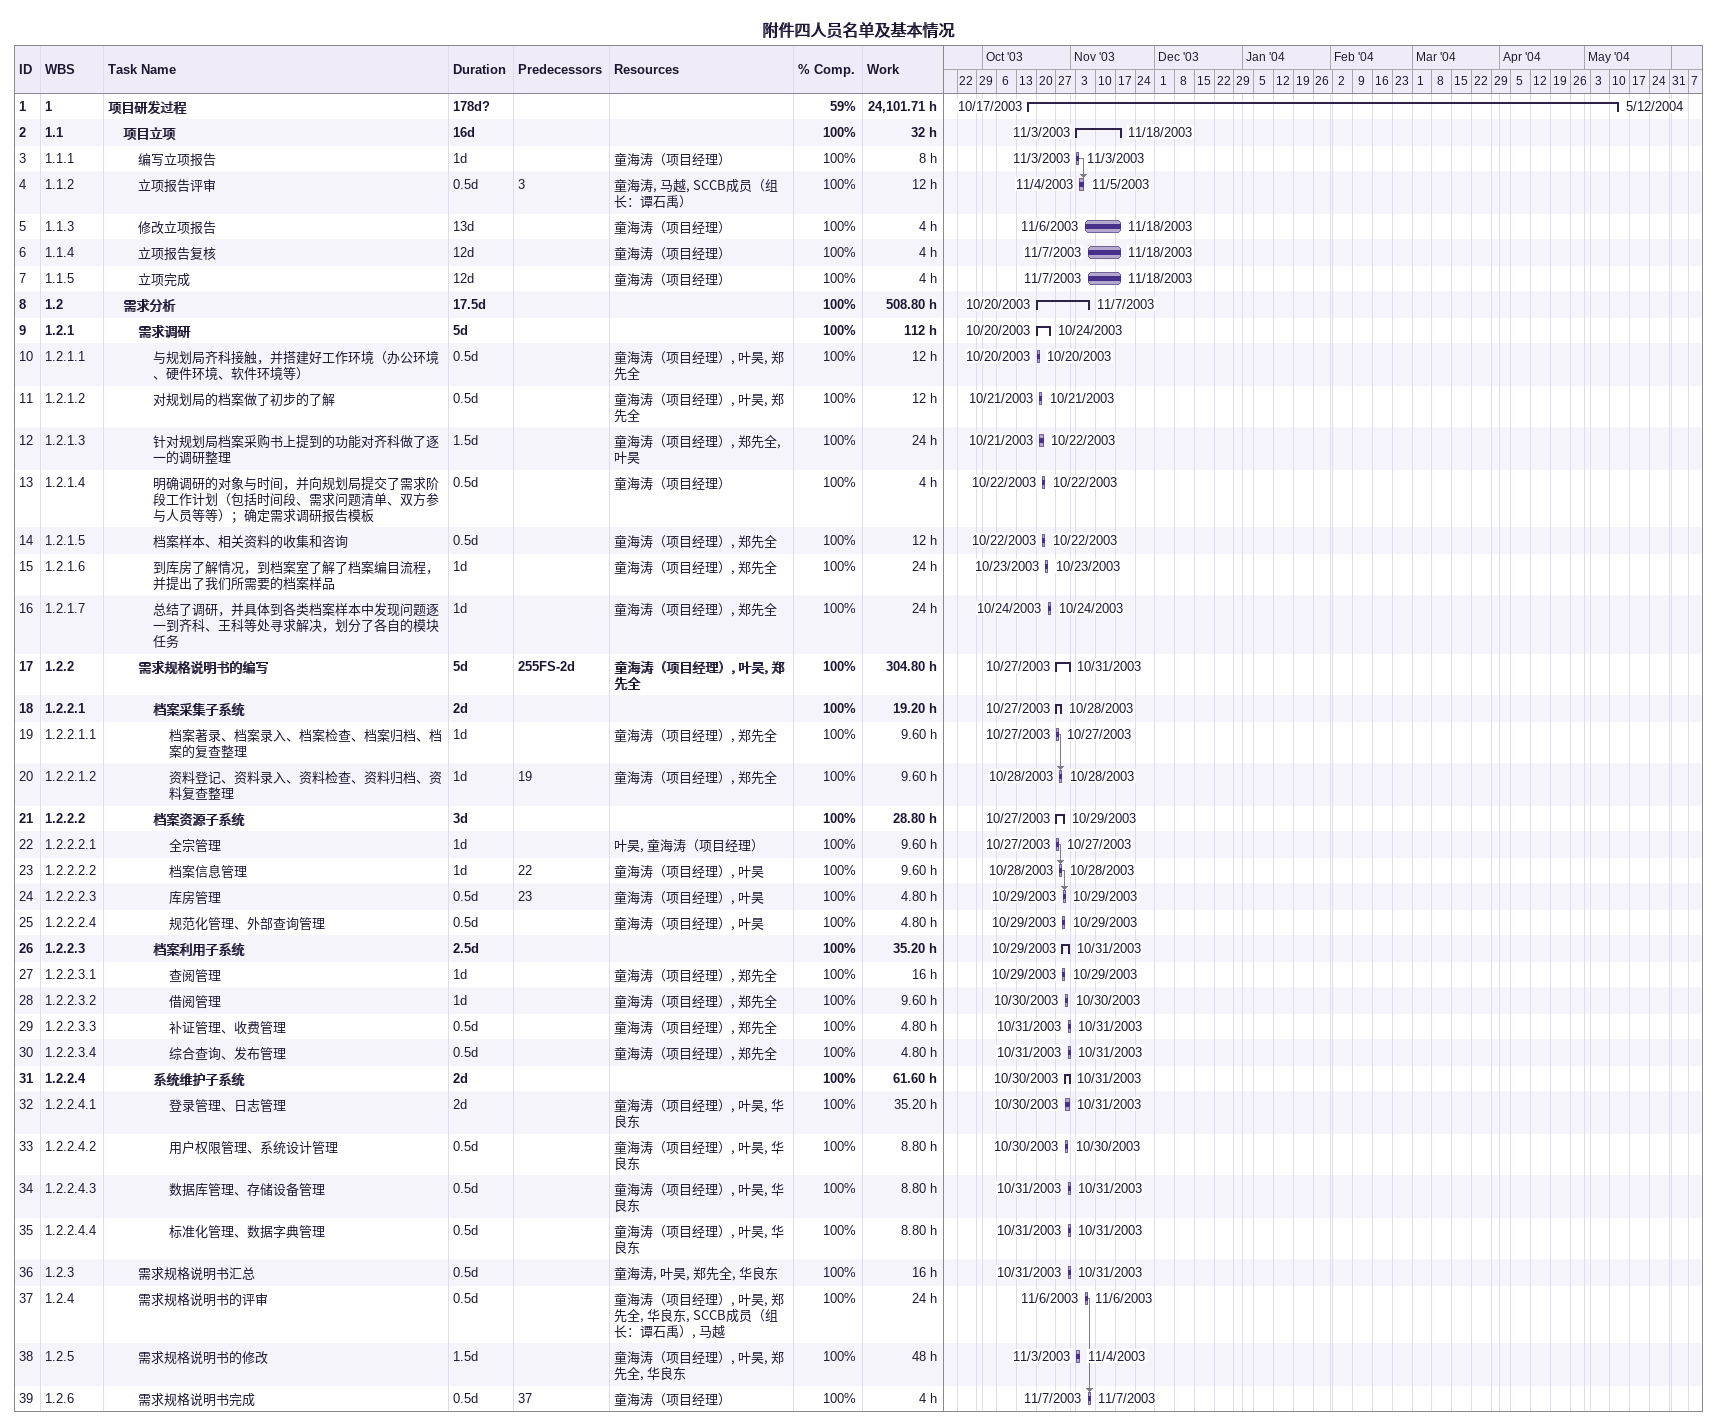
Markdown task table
附件四人员名单及基本情况

| ID | WBS | Task | Duration | Start | Finish | Predecessors | Resources | % complete | Work (h) |
|---|---|---|---|---|---|---|---|---|---|
| 1 | 1 | **项目研发过程** | 178d? | 2003-10-17 | 2004-05-12 |  |  | 59 | 24101.71 |
| 2 | 1.1 | **项目立项** | 16d | 2003-11-03 | 2003-11-18 |  |  | 100 | 32 |
| 3 | 1.1.1 | 编写立项报告 | 1d | 2003-11-03 | 2003-11-03 |  | 童海涛（项目经理） | 100 | 8 |
| 4 | 1.1.2 | 立项报告评审 | 0.5d | 2003-11-04 | 2003-11-05 | 3 | 童海涛, 马越, SCCB成员（组长：谭石禹） | 100 | 12 |
| 5 | 1.1.3 | 修改立项报告 | 13d | 2003-11-06 | 2003-11-18 |  | 童海涛（项目经理） | 100 | 4 |
| 6 | 1.1.4 | 立项报告复核 | 12d | 2003-11-07 | 2003-11-18 |  | 童海涛（项目经理） | 100 | 4 |
| 7 | 1.1.5 | 立项完成 | 12d | 2003-11-07 | 2003-11-18 |  | 童海涛（项目经理） | 100 | 4 |
| 8 | 1.2 | **需求分析** | 17.5d | 2003-10-20 | 2003-11-07 |  |  | 100 | 508.80 |
| 9 | 1.2.1 | **需求调研** | 5d | 2003-10-20 | 2003-10-24 |  |  | 100 | 112 |
| 10 | 1.2.1.1 | 与规划局齐科接触，并搭建好工作环境（办公环境、硬件环境、软件环境等） | 0.5d | 2003-10-20 | 2003-10-20 |  | 童海涛（项目经理）, 叶昊, 郑先全 | 100 | 12 |
| 11 | 1.2.1.2 | 对规划局的档案做了初步的了解 | 0.5d | 2003-10-21 | 2003-10-21 |  | 童海涛（项目经理）, 叶昊, 郑先全 | 100 | 12 |
| 12 | 1.2.1.3 | 针对规划局档案采购书上提到的功能对齐科做了逐一的调研整理 | 1.5d | 2003-10-21 | 2003-10-22 |  | 童海涛（项目经理）, 郑先全, 叶昊 | 100 | 24 |
| 13 | 1.2.1.4 | 明确调研的对象与时间，并向规划局提交了需求阶段工作计划（包括时间段、需求问题清单、双方参与人员等等）；确定需求调研报告模板 | 0.5d | 2003-10-22 | 2003-10-22 |  | 童海涛（项目经理） | 100 | 4 |
| 14 | 1.2.1.5 | 档案样本、相关资料的收集和咨询 | 0.5d | 2003-10-22 | 2003-10-22 |  | 童海涛（项目经理）, 郑先全 | 100 | 12 |
| 15 | 1.2.1.6 | 到库房了解情况，到档案室了解了档案编目流程，并提出了我们所需要的档案样品 | 1d | 2003-10-23 | 2003-10-23 |  | 童海涛（项目经理）, 郑先全 | 100 | 24 |
| 16 | 1.2.1.7 | 总结了调研，并具体到各类档案样本中发现问题逐一到齐科、王科等处寻求解决，划分了各自的模块任务 | 1d | 2003-10-24 | 2003-10-24 |  | 童海涛（项目经理）, 郑先全 | 100 | 24 |
| 17 | 1.2.2 | **需求规格说明书的编写** | 5d | 2003-10-27 | 2003-10-31 | 255FS-2d | 童海涛（项目经理）, 叶昊, 郑先全 | 100 | 304.80 |
| 18 | 1.2.2.1 | **档案采集子系统** | 2d | 2003-10-27 | 2003-10-28 |  |  | 100 | 19.20 |
| 19 | 1.2.2.1.1 | 档案著录、档案录入、档案检查、档案归档、档案的复查整理 | 1d | 2003-10-27 | 2003-10-27 |  | 童海涛（项目经理）, 郑先全 | 100 | 9.60 |
| 20 | 1.2.2.1.2 | 资料登记、资料录入、资料检查、资料归档、资料复查整理 | 1d | 2003-10-28 | 2003-10-28 | 19 | 童海涛（项目经理）, 郑先全 | 100 | 9.60 |
| 21 | 1.2.2.2 | **档案资源子系统** | 3d | 2003-10-27 | 2003-10-29 |  |  | 100 | 28.80 |
| 22 | 1.2.2.2.1 | 全宗管理 | 1d | 2003-10-27 | 2003-10-27 |  | 叶昊, 童海涛（项目经理） | 100 | 9.60 |
| 23 | 1.2.2.2.2 | 档案信息管理 | 1d | 2003-10-28 | 2003-10-28 | 22 | 童海涛（项目经理）, 叶昊 | 100 | 9.60 |
| 24 | 1.2.2.2.3 | 库房管理 | 0.5d | 2003-10-29 | 2003-10-29 | 23 | 童海涛（项目经理）, 叶昊 | 100 | 4.80 |
| 25 | 1.2.2.2.4 | 规范化管理、外部查询管理 | 0.5d | 2003-10-29 | 2003-10-29 |  | 童海涛（项目经理）, 叶昊 | 100 | 4.80 |
| 26 | 1.2.2.3 | **档案利用子系统** | 2.5d | 2003-10-29 | 2003-10-31 |  |  | 100 | 35.20 |
| 27 | 1.2.2.3.1 | 查阅管理 | 1d | 2003-10-29 | 2003-10-29 |  | 童海涛（项目经理）, 郑先全 | 100 | 16 |
| 28 | 1.2.2.3.2 | 借阅管理 | 1d | 2003-10-30 | 2003-10-30 |  | 童海涛（项目经理）, 郑先全 | 100 | 9.60 |
| 29 | 1.2.2.3.3 | 补证管理、收费管理 | 0.5d | 2003-10-31 | 2003-10-31 |  | 童海涛（项目经理）, 郑先全 | 100 | 4.80 |
| 30 | 1.2.2.3.4 | 综合查询、发布管理 | 0.5d | 2003-10-31 | 2003-10-31 |  | 童海涛（项目经理）, 郑先全 | 100 | 4.80 |
| 31 | 1.2.2.4 | **系统维护子系统** | 2d | 2003-10-30 | 2003-10-31 |  |  | 100 | 61.60 |
| 32 | 1.2.2.4.1 | 登录管理、日志管理 | 2d | 2003-10-30 | 2003-10-31 |  | 童海涛（项目经理）, 叶昊, 华良东 | 100 | 35.20 |
| 33 | 1.2.2.4.2 | 用户权限管理、系统设计管理 | 0.5d | 2003-10-30 | 2003-10-30 |  | 童海涛（项目经理）, 叶昊, 华良东 | 100 | 8.80 |
| 34 | 1.2.2.4.3 | 数据库管理、存储设备管理 | 0.5d | 2003-10-31 | 2003-10-31 |  | 童海涛（项目经理）, 叶昊, 华良东 | 100 | 8.80 |
| 35 | 1.2.2.4.4 | 标准化管理、数据字典管理 | 0.5d | 2003-10-31 | 2003-10-31 |  | 童海涛（项目经理）, 叶昊, 华良东 | 100 | 8.80 |
| 36 | 1.2.3 | 需求规格说明书汇总 | 0.5d | 2003-10-31 | 2003-10-31 |  | 童海涛, 叶昊, 郑先全, 华良东 | 100 | 16 |
| 37 | 1.2.4 | 需求规格说明书的评审 | 0.5d | 2003-11-06 | 2003-11-06 |  | 童海涛（项目经理）, 叶昊, 郑先全, 华良东, SCCB成员（组长：谭石禹）, 马越 | 100 | 24 |
| 38 | 1.2.5 | 需求规格说明书的修改 | 1.5d | 2003-11-03 | 2003-11-04 |  | 童海涛（项目经理）, 叶昊, 郑先全, 华良东 | 100 | 48 |
| 39 | 1.2.6 | 需求规格说明书完成 | 0.5d | 2003-11-07 | 2003-11-07 | 37 | 童海涛（项目经理） | 100 | 4 |
